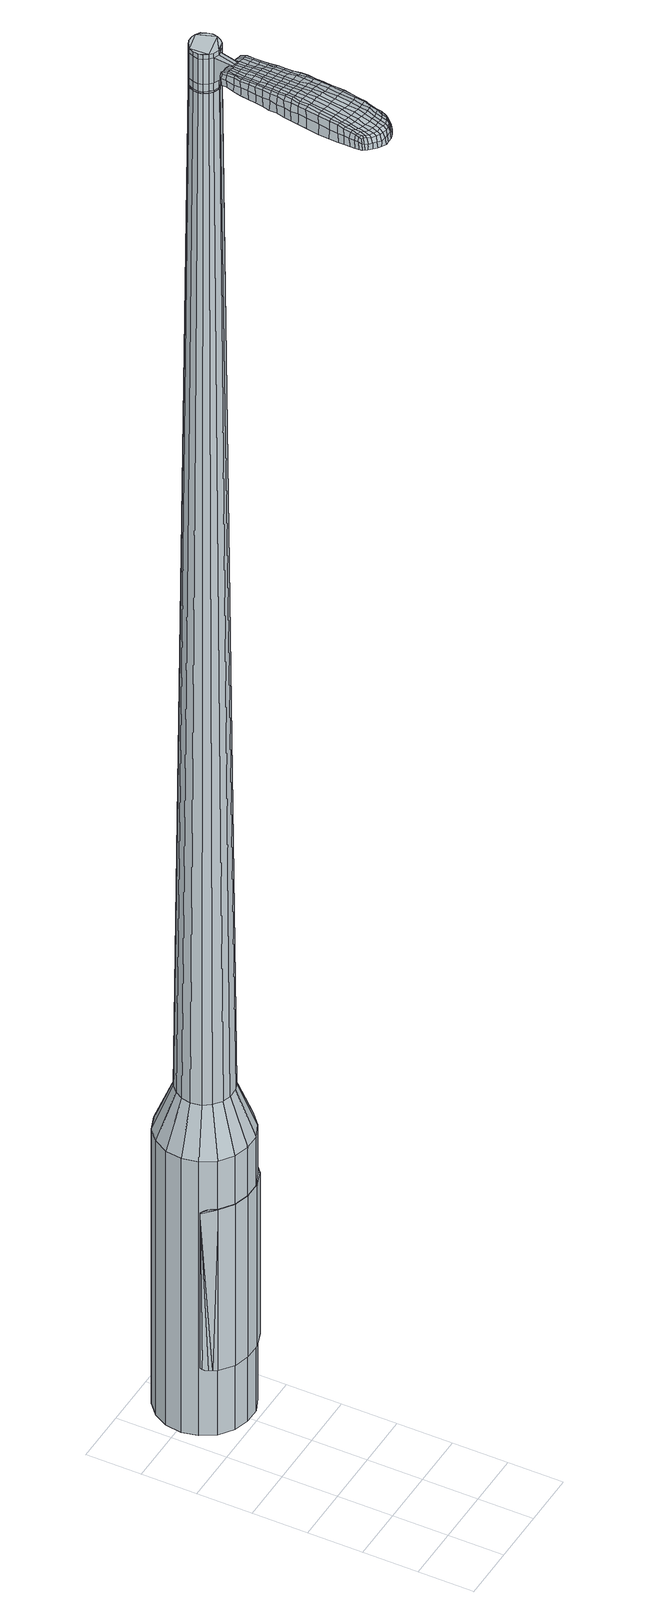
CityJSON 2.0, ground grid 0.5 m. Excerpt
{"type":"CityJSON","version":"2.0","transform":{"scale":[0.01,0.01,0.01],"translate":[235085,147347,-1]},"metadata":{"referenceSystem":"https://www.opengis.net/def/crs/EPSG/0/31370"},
"CityObjects":{
"object1":{"type":"GenericCityObject","attributes":{"cluster":365,"mean_distance_to_centroid":0.27,"new_centroid_x":235085.51,"new_centroid_y":147349.5,"mean_distance_to_camera":7.46,"H1":16.71,"H2":20.94,"Z_final":114.01,"cluster2":34,"proj_x":235080.31,"proj_y":147348.75,"id_line":86092,"bearing_l":351.8,"distance":5.25,"orientation":"right","G_obj":261.8},"geometry":[{"type":"MultiSurface","lod":"2","boundaries":[[[0,1,2,3]],[[1,4,5,2]],[[4,6,7,5]],[[6,8,9,7]],[[8,10,11,9]],[[10,12,13,11]],[[12,14,15,13]],[[14,16,17,15]],[[16,18,19,17]],[[18,20,21,19]],[[20,22,23,21]],[[22,24,25,23]],[[24,26,27,25]],[[26,28,29,27]],[[28,30,31,29]],[[30,32,33,31]],[[32,34,35,33]],[[34,0,3,35]],[[36,37,38,39]],[[38,40,41,42]],[[41,43,42]],[[42,44,45,46]],[[45,47,46]],[[46,48,49,50]],[[49,51,50]],[[42,46,50,38]],[[50,52,39,38]],[[53,36,39]],[[2,5,7,35]],[[7,9,11,15]],[[11,13,15]],[[15,17,19,23]],[[19,21,23]],[[23,25,27,31]],[[27,29,31]],[[15,23,31,7]],[[31,33,35,7]],[[3,2,35]],[[1,0,54,55]],[[0,34,56,54]],[[34,32,57,56]],[[32,30,58,57]],[[30,28,59,58]],[[28,26,60,59]],[[26,24,61,60]],[[24,22,62,61]],[[22,20,63,62]],[[20,18,64,63]],[[18,16,65,64]],[[16,14,66,65]],[[14,12,67,66]],[[12,10,68,67]],[[10,8,69,68]],[[8,6,70,69]],[[6,4,71,70]],[[4,1,55,71]],[[55,54,72,73]],[[54,56,74,72]],[[56,57,75,74]],[[57,58,76,75]],[[58,59,77,76]],[[59,60,78,77]],[[60,61,79,78]],[[61,62,80,79]],[[62,63,81,80]],[[63,64,82,81]],[[64,65,83,82]],[[65,66,84,83]],[[66,67,85,84]],[[67,68,86,85]],[[68,69,87,86]],[[69,70,88,87]],[[70,71,89,88]],[[71,55,73,89]],[[90,91,92,93]],[[74,94,91,90]],[[95,96,94,74]],[[97,98,96,95]],[[99,100,98,97]],[[101,102,100,99]],[[103,104,102,101]],[[105,106,104,103]],[[107,108,106,105]],[[109,110,108,107]],[[111,112,110,109]],[[84,113,112,111]],[[114,115,113,84]],[[86,116,115,114]],[[117,118,116,86]],[[119,120,118,117]],[[89,121,120,119]],[[93,92,121,89]],[[122,123,124,125]],[[126,122,125,127]],[[128,126,127,129]],[[130,128,129,131]],[[132,130,131,133]],[[134,132,133,135]],[[136,134,135,137]],[[138,136,137,139]],[[140,138,139,141]],[[142,140,141,143]],[[144,142,143,145]],[[146,144,145,147]],[[148,146,147,149]],[[150,148,149,151]],[[152,150,151,153]],[[154,152,153,155]],[[73,72,90,93]],[[72,74,90]],[[75,95,74]],[[75,76,97,95]],[[76,77,99,97]],[[77,78,101,99]],[[78,79,103,101]],[[79,80,105,103]],[[80,81,107,105]],[[81,82,109,107]],[[82,83,111,109]],[[83,84,111]],[[85,114,84]],[[85,86,114]],[[87,117,86]],[[87,88,119,117]],[[88,89,119]],[[73,93,89]],[[156,157,92,91]],[[157,121,92]],[[158,120,121]],[[158,159,118,120]],[[159,116,118]],[[160,115,116]],[[160,113,115]],[[161,112,113]],[[161,162,110,112]],[[162,163,108,110]],[[163,164,106,108]],[[164,165,104,106]],[[165,166,102,104]],[[166,167,100,102]],[[167,168,98,100]],[[168,169,96,98]],[[169,94,96]],[[156,91,94]],[[39,52,154,170]],[[157,156,171,155]],[[53,39,170,123]],[[156,94,124,171]],[[36,53,123,122]],[[94,169,125,124]],[[37,36,122,126]],[[169,168,127,125]],[[38,37,126,128]],[[168,167,129,127]],[[40,38,128,130]],[[167,166,131,129]],[[41,40,130,132]],[[166,165,133,131]],[[43,41,132,134]],[[165,164,135,133]],[[42,43,134,136]],[[164,163,137,135]],[[44,42,136,138]],[[163,162,139,137]],[[45,44,138,140]],[[162,161,141,139]],[[47,45,140,142]],[[161,113,143,141]],[[46,47,142,144]],[[113,160,145,143]],[[48,46,144,146]],[[160,116,147,145]],[[49,48,146,148]],[[116,159,149,147]],[[51,49,148,150]],[[159,158,151,149]],[[50,51,150,152]],[[158,121,153,151]],[[52,50,152,154]],[[121,157,155,153]],[[154,155,172,173]],[[155,171,174,172]],[[171,124,175,174]],[[124,123,176,175]],[[123,170,177,176]],[[170,154,173,177]],[[178,179,180,181]],[[182,178,181,183]],[[178,182,184,185]],[[179,178,185,186]],[[187,188,189,190]],[[191,187,190,192]],[[187,191,193,194]],[[188,187,194,195]],[[196,197,198,199]],[[200,196,199,201]],[[196,200,202,203]],[[197,196,203,204]],[[205,206,207,208]],[[209,205,208,210]],[[205,209,211,212]],[[206,205,212,213]],[[214,215,216,217]],[[218,214,217,219]],[[214,218,220,221]],[[215,214,221,222]],[[223,224,225,226]],[[227,223,226,228]],[[223,227,229,230]],[[224,223,230,231]],[[232,233,234,235]],[[224,232,235,225]],[[232,224,231,236]],[[233,232,236,237]],[[238,239,240,241]],[[233,238,241,234]],[[238,233,237,242]],[[239,238,242,243]],[[244,182,183,245]],[[239,244,245,240]],[[244,239,243,246]],[[182,244,246,184]],[[247,248,249,250]],[[251,247,250,252]],[[247,251,253,254]],[[248,247,254,255]],[[256,257,258,259]],[[248,256,259,249]],[[256,248,255,260]],[[257,256,260,261]],[[262,263,264,265]],[[257,262,265,258]],[[262,257,261,266]],[[263,262,266,267]],[[268,269,270,271]],[[263,268,271,264]],[[268,263,267,272]],[[269,268,272,273]],[[274,179,186,275]],[[269,274,275,270]],[[274,269,273,276]],[[179,274,276,180]],[[277,278,279,280]],[[281,277,280,282]],[[277,281,283,284]],[[278,277,284,285]],[[286,287,288,289]],[[278,286,289,279]],[[286,278,285,290]],[[287,286,290,291]],[[292,293,294,295]],[[287,292,295,288]],[[292,287,291,296]],[[293,292,296,297]],[[298,191,192,299]],[[293,298,299,294]],[[298,293,297,300]],[[191,298,300,193]],[[301,302,303,304]],[[305,301,304,306]],[[301,305,307,308]],[[302,301,308,309]],[[310,311,312,313]],[[302,310,313,303]],[[310,302,309,314]],[[311,310,314,315]],[[316,317,318,319]],[[311,316,319,312]],[[316,311,315,320]],[[317,316,320,321]],[[322,323,324,325]],[[317,322,325,318]],[[322,317,321,326]],[[323,322,326,327]],[[328,188,195,329]],[[323,328,329,324]],[[328,323,327,330]],[[188,328,330,189]],[[331,217,216,332]],[[333,331,332,334]],[[331,333,335,336]],[[217,331,336,219]],[[337,333,334,338]],[[339,337,338,340]],[[337,339,341,342]],[[333,337,342,335]],[[343,339,340,344]],[[345,343,344,346]],[[343,345,347,348]],[[339,343,348,341]],[[349,345,346,350]],[[351,349,350,352]],[[349,351,353,354]],[[345,349,354,347]],[[355,351,352,356]],[[206,355,356,207]],[[355,206,213,357]],[[351,355,357,353]],[[358,359,204,203]],[[360,358,203,202]],[[358,360,361,362]],[[359,358,362,363]],[[364,365,363,362]],[[366,364,362,361]],[[364,366,367,368]],[[365,364,368,369]],[[370,371,369,368]],[[372,370,368,367]],[[370,372,373,374]],[[371,370,374,375]],[[376,377,375,374]],[[378,376,374,373]],[[376,378,211,209]],[[377,376,209,210]],[[379,380,381,382]],[[281,379,382,283]],[[379,281,282,383]],[[380,379,383,384]],[[385,200,201,386]],[[380,385,386,381]],[[385,380,384,387]],[[200,385,387,202]],[[388,389,390,391]],[[227,388,391,229]],[[388,227,228,392]],[[389,388,392,393]],[[394,395,396,397]],[[389,394,397,390]],[[394,389,393,398]],[[395,394,398,399]],[[400,197,204,401]],[[395,400,401,396]],[[400,395,399,402]],[[197,400,402,198]],[[403,404,405,406]],[[185,403,406,186]],[[403,185,184,407]],[[404,403,407,408]],[[409,410,411,412]],[[404,409,412,405]],[[409,404,408,413]],[[410,409,413,414]],[[415,208,207,416]],[[410,415,416,411]],[[415,410,414,417]],[[208,415,417,210]],[[418,419,420,421]],[[190,418,421,192]],[[418,190,189,422]],[[419,418,422,423]],[[424,212,211,425]],[[419,424,425,420]],[[424,419,423,426]],[[212,424,426,213]],[[427,428,429,430]],[[305,427,430,307]],[[427,305,306,431]],[[428,427,431,432]],[[433,218,219,434]],[[428,433,434,429]],[[433,428,432,435]],[[218,433,435,220]],[[436,437,438,439]],[[251,436,439,253]],[[436,251,252,440]],[[437,436,440,441]],[[442,443,444,445]],[[437,442,445,438]],[[442,437,441,446]],[[443,442,446,447]],[[448,215,222,449]],[[443,448,449,444]],[[448,443,447,450]],[[215,448,450,216]],[[451,452,441,440]],[[250,451,440,252]],[[451,250,249,453]],[[452,451,453,454]],[[455,456,447,446]],[[452,455,446,441]],[[455,452,454,457]],[[456,455,457,458]],[[459,332,216,450]],[[456,459,450,447]],[[459,456,458,460]],[[332,459,460,334]],[[461,462,463,464]],[[308,461,464,309]],[[461,308,307,430]],[[462,461,430,429]],[[465,336,335,466]],[[462,465,466,463]],[[465,462,429,434]],[[336,465,434,219]],[[467,468,454,453]],[[259,467,453,249]],[[467,259,258,469]],[[468,467,469,470]],[[471,472,458,457]],[[468,471,457,454]],[[471,468,470,473]],[[472,471,473,474]],[[475,338,334,460]],[[472,475,460,458]],[[475,472,474,476]],[[338,475,476,340]],[[477,478,479,480]],[[314,477,480,315]],[[477,314,309,464]],[[478,477,464,463]],[[481,342,341,482]],[[478,481,482,479]],[[481,478,463,466]],[[342,481,466,335]],[[483,484,470,469]],[[265,483,469,258]],[[483,265,264,485]],[[484,483,485,486]],[[487,488,474,473]],[[484,487,473,470]],[[487,484,486,489]],[[488,487,489,490]],[[491,344,340,476]],[[488,491,476,474]],[[491,488,490,492]],[[344,491,492,346]],[[493,494,495,496]],[[320,493,496,321]],[[493,320,315,480]],[[494,493,480,479]],[[497,348,347,498]],[[494,497,498,495]],[[497,494,479,482]],[[348,497,482,341]],[[499,500,486,485]],[[271,499,485,264]],[[499,271,270,501]],[[500,499,501,502]],[[503,504,490,489]],[[500,503,489,486]],[[503,500,502,505]],[[504,503,505,506]],[[507,350,346,492]],[[504,507,492,490]],[[507,504,506,508]],[[350,507,508,352]],[[509,510,511,512]],[[326,509,512,327]],[[509,326,321,496]],[[510,509,496,495]],[[513,354,353,514]],[[510,513,514,511]],[[513,510,495,498]],[[354,513,498,347]],[[515,516,502,501]],[[275,515,501,270]],[[515,275,186,406]],[[516,515,406,405]],[[517,518,506,505]],[[516,517,505,502]],[[517,516,405,412]],[[518,517,412,411]],[[519,356,352,508]],[[518,519,508,506]],[[519,518,411,416]],[[356,519,416,207]],[[520,521,423,422]],[[330,520,422,189]],[[520,330,327,512]],[[521,520,512,511]],[[522,357,213,426]],[[521,522,426,423]],[[522,521,511,514]],[[357,522,514,353]],[[523,524,384,383]],[[280,523,383,282]],[[523,280,279,525]],[[524,523,525,526]],[[527,360,202,387]],[[524,527,387,384]],[[527,524,526,528]],[[360,527,528,361]],[[529,530,531,532]],[[230,529,532,231]],[[529,230,229,391]],[[530,529,391,390]],[[533,534,535,536]],[[530,533,536,531]],[[533,530,390,397]],[[534,533,397,396]],[[537,359,363,538]],[[534,537,538,535]],[[537,534,396,401]],[[359,537,401,204]],[[539,540,526,525]],[[289,539,525,279]],[[539,289,288,541]],[[540,539,541,542]],[[543,366,361,528]],[[540,543,528,526]],[[543,540,542,544]],[[366,543,544,367]],[[545,546,547,548]],[[236,545,548,237]],[[545,236,231,532]],[[546,545,532,531]],[[549,550,551,552]],[[546,549,552,547]],[[549,546,531,536]],[[550,549,536,535]],[[553,365,369,554]],[[550,553,554,551]],[[553,550,535,538]],[[365,553,538,363]],[[555,556,542,541]],[[295,555,541,288]],[[555,295,294,557]],[[556,555,557,558]],[[559,372,367,544]],[[556,559,544,542]],[[559,556,558,560]],[[372,559,560,373]],[[561,562,563,564]],[[242,561,564,243]],[[561,242,237,548]],[[562,561,548,547]],[[565,566,567,568]],[[562,565,568,563]],[[565,562,547,552]],[[566,565,552,551]],[[569,371,375,570]],[[566,569,570,567]],[[569,566,551,554]],[[371,569,554,369]],[[571,572,558,557]],[[299,571,557,294]],[[571,299,192,421]],[[572,571,421,420]],[[573,378,373,560]],[[572,573,560,558]],[[573,572,420,425]],[[378,573,425,211]],[[574,575,408,407]],[[246,574,407,184]],[[574,246,243,564]],[[575,574,564,563]],[[576,577,414,413]],[[575,576,413,408]],[[576,575,563,568]],[[577,576,568,567]],[[578,377,210,417]],[[577,578,417,414]],[[578,577,567,570]],[[377,578,570,375]],[[579,580,581,582]],[[582,581,583,584]],[[585,583,581,586]],[[586,581,580,587]],[[588,589,590,591]],[[591,590,592,593]],[[594,592,590,595]],[[595,590,589,596]],[[597,598,599,600]],[[600,599,601,602]],[[603,601,599,604]],[[604,599,598,605]],[[606,607,608,609]],[[609,608,610,611]],[[612,610,608,613]],[[613,608,607,614]],[[615,616,617,618]],[[618,617,619,620]],[[621,619,617,622]],[[622,617,616,623]],[[624,625,626,627]],[[627,626,628,629]],[[630,628,626,631]],[[631,626,625,632]],[[633,634,635,636]],[[636,635,625,624]],[[632,625,635,637]],[[637,635,634,638]],[[639,640,641,642]],[[642,641,634,633]],[[638,634,641,643]],[[643,641,640,644]],[[584,583,645,646]],[[646,645,640,639]],[[644,640,645,647]],[[647,645,583,585]],[[648,649,650,651]],[[651,650,652,653]],[[654,652,650,655]],[[655,650,649,656]],[[657,658,659,660]],[[660,659,649,648]],[[656,649,659,661]],[[661,659,658,662]],[[663,664,665,666]],[[666,665,658,657]],[[662,658,665,667]],[[667,665,664,668]],[[669,670,671,672]],[[672,671,664,663]],[[668,664,671,673]],[[673,671,670,674]],[[587,580,675,676]],[[676,675,670,669]],[[674,670,675,677]],[[677,675,580,579]],[[678,679,680,681]],[[681,680,682,683]],[[684,682,680,685]],[[685,680,679,686]],[[687,688,689,690]],[[690,689,679,678]],[[686,679,689,691]],[[691,689,688,692]],[[693,694,695,696]],[[696,695,688,687]],[[692,688,695,697]],[[697,695,694,698]],[[593,592,699,700]],[[700,699,694,693]],[[698,694,699,701]],[[701,699,592,594]],[[702,703,704,705]],[[705,704,706,707]],[[708,706,704,709]],[[709,704,703,710]],[[711,712,713,714]],[[714,713,703,702]],[[710,703,713,715]],[[715,713,712,716]],[[717,718,719,720]],[[720,719,712,711]],[[716,712,719,721]],[[721,719,718,722]],[[723,724,725,726]],[[726,725,718,717]],[[722,718,725,727]],[[727,725,724,728]],[[596,589,729,730]],[[730,729,724,723]],[[728,724,729,731]],[[731,729,589,588]],[[615,618,732,733]],[[733,732,734,735]],[[736,734,732,737]],[[737,732,618,620]],[[735,734,738,739]],[[739,738,740,741]],[[742,740,738,743]],[[743,738,734,736]],[[741,740,744,745]],[[745,744,746,747]],[[748,746,744,749]],[[749,744,740,742]],[[747,746,750,751]],[[751,750,752,753]],[[754,752,750,755]],[[755,750,746,748]],[[753,752,756,757]],[[757,756,607,606]],[[614,607,756,758]],[[758,756,752,754]],[[605,759,760,604]],[[604,760,761,603]],[[762,761,760,763]],[[763,760,759,764]],[[764,765,766,763]],[[763,766,767,762]],[[768,767,766,769]],[[769,766,765,770]],[[770,771,772,769]],[[769,772,773,768]],[[774,773,772,775]],[[775,772,771,776]],[[776,777,778,775]],[[775,778,779,774]],[[612,779,778,610]],[[610,778,777,611]],[[780,781,782,783]],[[783,782,682,684]],[[683,682,782,784]],[[784,782,781,785]],[[602,601,786,787]],[[787,786,781,780]],[[785,781,786,788]],[[788,786,601,603]],[[789,790,791,792]],[[792,791,628,630]],[[629,628,791,793]],[[793,791,790,794]],[[795,796,797,798]],[[798,797,790,789]],[[794,790,797,799]],[[799,797,796,800]],[[605,598,801,802]],[[802,801,796,795]],[[800,796,801,803]],[[803,801,598,597]],[[804,805,806,807]],[[807,806,586,587]],[[585,586,806,808]],[[808,806,805,809]],[[810,811,812,813]],[[813,812,805,804]],[[809,805,812,814]],[[814,812,811,815]],[[606,609,816,817]],[[817,816,811,810]],[[815,811,816,818]],[[818,816,609,611]],[[819,820,821,822]],[[822,821,591,593]],[[588,591,821,823]],[[823,821,820,824]],[[612,613,825,826]],[[826,825,820,819]],[[824,820,825,827]],[[827,825,613,614]],[[828,829,830,831]],[[831,830,706,708]],[[707,706,830,832]],[[832,830,829,833]],[[620,619,834,835]],[[835,834,829,828]],[[833,829,834,836]],[[836,834,619,621]],[[837,838,839,840]],[[840,839,652,654]],[[653,652,839,841]],[[841,839,838,842]],[[843,844,845,846]],[[846,845,838,837]],[[842,838,845,847]],[[847,845,844,848]],[[623,616,849,850]],[[850,849,844,843]],[[848,844,849,851]],[[851,849,616,615]],[[842,852,853,841]],[[841,853,651,653]],[[648,651,853,854]],[[854,853,852,855]],[[848,856,857,847]],[[847,857,852,842]],[[855,852,857,858]],[[858,857,856,859]],[[615,733,860,851]],[[851,860,856,848]],[[859,856,860,861]],[[861,860,733,735]],[[862,863,864,865]],[[865,864,709,710]],[[708,709,864,831]],[[831,864,863,828]],[[736,737,866,867]],[[867,866,863,862]],[[828,863,866,835]],[[835,866,737,620]],[[855,868,854]],[[854,868,660,648]],[[657,660,868,869]],[[869,868,870]],[[859,871,872,858]],[[858,872,868,855]],[[870,868,872,873]],[[873,872,871,874]],[[735,739,875,861]],[[861,875,871,859]],[[874,871,875,876]],[[876,875,739,741]],[[877,878,879,880]],[[880,879,715,716]],[[710,715,879,865]],[[865,879,878,862]],[[742,743,881,882]],[[882,881,878,877]],[[862,878,881,867]],[[867,881,743,736]],[[870,883,884,869]],[[869,884,666,657]],[[663,666,884,885]],[[885,884,883,886]],[[874,887,888,873]],[[873,888,883,870]],[[886,883,888,889]],[[889,888,887,890]],[[741,745,891,876]],[[876,891,887,874]],[[890,887,891,892]],[[892,891,745,747]],[[893,894,895,896]],[[896,895,721,722]],[[716,721,895,880]],[[880,895,894,877]],[[748,749,897,898]],[[898,897,894,893]],[[877,894,897,882]],[[882,897,749,742]],[[886,899,900,885]],[[885,900,672,663]],[[669,672,900,901]],[[901,900,899,902]],[[890,903,904,889]],[[889,904,899,886]],[[902,899,904,905]],[[905,904,903,906]],[[747,751,907,892]],[[892,907,903,890]],[[906,903,907,908]],[[908,907,751,753]],[[909,910,911,912]],[[912,911,727,728]],[[722,727,911,896]],[[896,911,910,893]],[[754,755,913,914]],[[914,913,910,909]],[[893,910,913,898]],[[898,913,755,748]],[[902,915,916,901]],[[901,916,676,669]],[[587,676,916,807]],[[807,916,915,804]],[[906,917,918,905]],[[905,918,915,902]],[[804,915,918,813]],[[813,918,917,810]],[[753,757,919,908]],[[908,919,917,906]],[[810,917,919,817]],[[817,919,757,606]],[[824,920,921,823]],[[823,921,731,588]],[[728,731,921,912]],[[912,921,920,909]],[[614,758,922,827]],[[827,922,920,824]],[[909,920,922,914]],[[914,922,758,754]],[[785,923,924,784]],[[784,924,681,683]],[[678,681,924,925]],[[925,924,923,926]],[[603,761,927,788]],[[788,927,923,785]],[[926,923,927,928]],[[928,927,761,762]],[[929,930,931,932]],[[932,931,631,632]],[[630,631,931,792]],[[792,931,930,789]],[[933,934,935,936]],[[936,935,930,929]],[[789,930,935,798]],[[798,935,934,795]],[[764,759,937,938]],[[938,937,934,933]],[[795,934,937,802]],[[802,937,759,605]],[[926,939,940,925]],[[925,940,690,678]],[[687,690,940,941]],[[941,940,939,942]],[[762,767,943,928]],[[928,943,939,926]],[[942,939,943,944]],[[944,943,767,768]],[[945,946,947,948]],[[948,947,637,638]],[[632,637,947,932]],[[932,947,946,929]],[[949,950,951,952]],[[952,951,946,945]],[[929,946,951,936]],[[936,951,950,933]],[[770,765,953,954]],[[954,953,950,949]],[[933,950,953,938]],[[938,953,765,764]],[[942,955,956,941]],[[941,956,696,687]],[[693,696,956,957]],[[957,956,955,958]],[[768,773,959,944]],[[944,959,955,942]],[[958,955,959,960]],[[960,959,773,774]],[[961,962,963,964]],[[964,963,643,644]],[[638,643,963,948]],[[948,963,962,945]],[[965,966,967,968]],[[968,967,962,961]],[[945,962,967,952]],[[952,967,966,949]],[[776,771,969,970]],[[970,969,966,965]],[[949,966,969,954]],[[954,969,771,770]],[[958,971,972,957]],[[957,972,700,693]],[[593,700,972,822]],[[822,972,971,819]],[[774,779,973,960]],[[960,973,971,958]],[[819,971,973,826]],[[826,973,779,612]],[[809,974,975,808]],[[808,975,647,585]],[[644,647,975,964]],[[964,975,974,961]],[[815,976,977,814]],[[814,977,974,809]],[[961,974,977,968]],[[968,977,976,965]],[[611,777,978,818]],[[818,978,976,815]],[[965,976,978,970]],[[970,978,777,776]],[[579,582,181,180]],[[582,584,183,181]],[[594,595,194,193]],[[595,596,195,194]],[[597,600,199,198]],[[600,602,201,199]],[[621,622,221,220]],[[622,623,222,221]],[[624,627,226,225]],[[627,629,228,226]],[[633,636,235,234]],[[636,624,225,235]],[[639,642,241,240]],[[642,633,234,241]],[[584,646,245,183]],[[646,639,240,245]],[[654,655,254,253]],[[655,656,255,254]],[[656,661,260,255]],[[661,662,261,260]],[[662,667,266,261]],[[667,668,267,266]],[[668,673,272,267]],[[673,674,273,272]],[[674,677,276,273]],[[677,579,180,276]],[[684,685,284,283]],[[685,686,285,284]],[[686,691,290,285]],[[691,692,291,290]],[[692,697,296,291]],[[697,698,297,296]],[[698,701,300,297]],[[701,594,193,300]],[[702,705,304,303]],[[705,707,306,304]],[[711,714,313,312]],[[714,702,303,313]],[[717,720,319,318]],[[720,711,312,319]],[[723,726,325,324]],[[726,717,318,325]],[[596,730,329,195]],[[730,723,324,329]],[[780,783,382,381]],[[783,684,283,382]],[[602,787,386,201]],[[787,780,381,386]],[[629,793,392,228]],[[793,794,393,392]],[[794,799,398,393]],[[799,800,399,398]],[[800,803,402,399]],[[803,597,198,402]],[[707,832,431,306]],[[832,833,432,431]],[[833,836,435,432]],[[836,621,220,435]],[[837,840,439,438]],[[840,654,253,439]],[[843,846,445,444]],[[846,837,438,445]],[[623,850,449,222]],[[850,843,444,449]],[[979,980,981,982]],[[983,984,982,981]],[[985,986,987,988]],[[989,990,991,992]],[[980,993,994,981]],[[995,983,981,994]],[[996,985,988,997]],[[998,999,990,989]],[[993,1000,1001,994]],[[1001,1002,995,994]],[[1003,996,997,1004]],[[1005,999,998,1006]],[[1000,1007,1008,1001]],[[1008,1009,1002,1001]],[[1010,1003,1004,1011]],[[1012,1005,1006,1013]],[[1014,1015,1016,1017]],[[1018,1019,1015,1014]],[[1018,1020,1021,1019]],[[1020,1022,1023,1021]],[[1024,1025,1026,1027]],[[1028,1029,1025,1024]],[[1030,1031,1029,1028]],[[1032,1033,1031,1030]],[[1027,1016,1015,1024]],[[1024,1015,1019,1028]],[[1019,1021,1030,1028]],[[1021,1023,1032,1030]],[[988,987,984,983]],[[997,988,983,995]],[[1002,1004,997,995]],[[1009,1011,1004,1002]],[[989,992,986,985]],[[998,989,985,996]],[[1006,998,996,1003]],[[1013,1006,1003,1010]],[[990,1014,1017,991]],[[999,1018,1014,990]],[[1020,1018,999,1005]],[[1022,1020,1005,1012]],[[1034,1035,1036,1037]],[[1036,1038,1039,1040]],[[1036,1040,1041,1042]],[[1036,1042,1037]],[[1043,1034,1037,1044]],[[1045,1044,1037,1046]],[[1047,1046,1037]],[[1048,1036,1035,1049]],[[1050,1048,1049,1051]],[[1052,1050,1051,1053]],[[1054,1052,1053,1055]],[[1056,1054,1055,1057]],[[1057,1058,1059,1060]],[[1057,1060,1061,1062]],[[1057,1062,1063,1064]],[[1063,1065,1066,1067]],[[1063,1067,1068,1069]],[[1063,1069,1064]],[[1057,1064,1056]],[[1070,1071,1035,1034]],[[1072,1073,1038,1036]],[[1074,1075,1047,1037]],[[1071,1076,1049,1035]],[[1077,1072,1036,1048]],[[1076,1078,1051,1049]],[[1079,1077,1048,1050]],[[1078,1080,1053,1051]],[[1081,1079,1050,1052]],[[1080,1082,1055,1053]],[[1083,1081,1052,1054]],[[1082,1084,1057,1055]],[[1085,1083,1054,1056]],[[1084,1086,1058,1057]],[[1087,1088,1065,1063]],[[1089,1085,1056,1064]],[[1059,1058,1086,1090]],[[1060,1059,1090,1091]],[[1061,1060,1091,1092]],[[1062,1061,1092,1093]],[[1063,1062,1093,1087]],[[1094,1070,1034,1043]],[[1095,1094,1043,1044]],[[1096,1095,1044,1045]],[[1097,1096,1045,1046]],[[1075,1097,1046,1047]],[[1039,1038,1073,1098]],[[1066,1065,1088,1099]],[[1040,1039,1098,1100]],[[1041,1040,1100,1101]],[[1042,1041,1101,1102]],[[1037,1042,1102,1074]],[[1067,1066,1099,1103]],[[1068,1067,1103,1104]],[[1069,1068,1104,1105]],[[1064,1069,1105,1089]]]}]}
},
"vertices":[
[47,206,384],[33,210,384],[33,210,96],[47,206,96],[21,219,384],[21,219,96],[13,232,384],[13,232,96],[10,246,384],[10,246,96],[12,261,384],[12,261,96],[19,274,384],[19,274,96],[30,284,384],[30,284,96],[44,289,384],[44,289,96],[59,290,384],[59,290,96],[73,285,384],[73,285,96],[84,276,384],[84,276,96],[92,263,384],[92,263,96],[95,249,384],[95,249,96],[93,234,384],[93,234,96],[86,222,384],[86,222,96],[75,212,384],[75,212,96],[61,206,384],[61,206,96],[60,236,1524],[63,239,1524],[65,243,1524],[51,234,1524],[66,248,1524],[65,253,1524],[59,260,1524],[63,257,1524],[55,261,1524],[50,261,1524],[42,256,1524],[46,259,1524],[40,252,1524],[39,247,1524],[43,239,1524],[40,243,1524],[46,236,1524],[55,235,1524],[49,223,429],[41,225,429],[58,223,429],[66,226,429],[72,232,429],[77,240,429],[78,248,429],[76,257,429],[71,264,429],[65,270,429],[56,273,429],[47,272,429],[39,269,429],[33,263,429],[29,256,429],[27,247,429],[29,238,429],[34,231,429],[51,234,1483],[46,236,1483],[55,235,1483],[60,236,1483],[63,239,1483],[65,243,1483],[66,248,1483],[65,253,1483],[63,257,1483],[59,260,1483],[55,261,1483],[50,261,1483],[46,259,1483],[42,256,1483],[40,252,1483],[39,247,1483],[40,243,1483],[43,239,1483],[51,235,1483],[51,235,1485],[47,236,1485],[47,236,1483],[55,235,1485],[59,237,1483],[59,237,1485],[63,240,1483],[63,240,1485],[65,244,1483],[65,244,1485],[65,248,1483],[65,248,1485],[65,252,1483],[65,252,1485],[62,256,1483],[62,256,1485],[59,259,1483],[59,259,1485],[54,260,1483],[54,260,1485],[50,260,1483],[50,260,1485],[46,259,1485],[43,256,1483],[43,256,1485],[40,252,1485],[40,247,1483],[40,247,1485],[41,243,1483],[41,243,1485],[43,239,1485],[60,236,1519],[55,235,1519],[55,235,1493],[60,236,1493],[63,239,1519],[63,239,1493],[65,243,1519],[65,243,1493],[66,248,1519],[66,248,1493],[65,253,1519],[65,253,1493],[63,257,1519],[63,257,1493],[59,260,1519],[59,260,1493],[55,261,1519],[55,261,1493],[50,261,1519],[50,261,1493],[46,259,1519],[46,259,1493],[42,256,1519],[42,256,1493],[40,252,1519],[40,252,1493],[39,247,1519],[39,247,1493],[40,243,1519],[40,243,1493],[43,239,1519],[43,239,1493],[46,236,1519],[46,236,1493],[51,234,1485],[46,236,1485],[40,243,1485],[39,247,1485],[42,256,1485],[50,261,1485],[55,261,1485],[59,260,1485],[63,257,1485],[65,253,1485],[66,248,1485],[65,243,1485],[63,239,1485],[60,236,1485],[51,234,1519],[51,234,1493],[45,216,1513],[45,216,1518],[48,216,1513],[51,215,1513],[51,215,1518],[48,216,1518],[18,145,1519],[19,152,1518],[18,151,1509],[16,144,1510],[17,137,1519],[15,136,1510],[18,138,1526],[20,146,1525],[21,153,1525],[56,140,1519],[57,147,1518],[56,148,1525],[55,141,1525],[55,131,1519],[54,132,1526],[57,129,1510],[58,138,1510],[58,145,1509],[28,70,1519],[25,70,1519],[25,69,1513],[28,69,1513],[33,70,1519],[33,69,1513],[33,72,1524],[29,71,1524],[25,72,1524],[39,143,1530],[40,150,1529],[37,151,1529],[36,143,1530],[38,134,1531],[34,134,1531],[41,133,1530],[43,142,1530],[44,150,1529],[50,223,1512],[48,223,1512],[47,222,1517],[50,222,1517],[53,222,1512],[53,221,1517],[53,221,1506],[50,222,1506],[47,222,1506],[11,87,1519],[11,90,1519],[10,89,1512],[10,86,1512],[11,84,1518],[10,83,1512],[12,85,1522],[12,87,1523],[12,90,1524],[11,95,1519],[12,100,1519],[10,99,1512],[10,94,1512],[13,95,1524],[13,101,1525],[12,106,1519],[13,114,1519],[11,113,1511],[11,105,1511],[14,107,1526],[15,115,1526],[15,125,1519],[13,124,1510],[16,126,1526],[33,218,1513],[31,210,1513],[33,211,1518],[34,218,1517],[34,223,1512],[35,222,1516],[33,222,1506],[32,217,1507],[30,210,1507],[30,203,1514],[28,196,1515],[30,196,1520],[31,204,1519],[28,202,1507],[27,195,1507],[27,188,1515],[25,181,1516],[27,182,1522],[28,189,1521],[25,187,1508],[24,180,1508],[24,174,1517],[22,167,1517],[24,167,1524],[25,174,1523],[22,173,1508],[21,166,1509],[21,159,1518],[22,160,1524],[19,158,1509],[46,81,1519],[47,84,1519],[46,84,1524],[45,81,1523],[45,78,1518],[45,79,1522],[46,77,1512],[47,80,1512],[48,83,1512],[48,89,1519],[50,94,1519],[48,95,1525],[47,89,1524],[50,87,1512],[51,93,1512],[51,100,1519],[52,108,1519],[51,109,1526],[50,101,1526],[52,99,1511],[53,106,1511],[54,119,1519],[52,120,1526],[55,118,1510],[63,213,1513],[62,206,1513],[63,205,1507],[64,212,1507],[63,219,1512],[64,218,1506],[62,218,1516],[62,214,1517],[61,207,1518],[62,198,1514],[61,191,1515],[62,189,1507],[63,197,1507],[60,199,1519],[60,192,1520],[60,183,1515],[60,176,1516],[61,174,1508],[61,182,1508],[59,184,1521],[58,177,1522],[59,168,1517],[58,161,1517],[60,160,1509],[60,167,1508],[58,170,1523],[57,162,1524],[58,154,1518],[59,152,1509],[56,155,1524],[49,216,1519],[47,217,1519],[48,209,1520],[46,209,1520],[51,208,1520],[52,216,1519],[47,201,1522],[44,202,1522],[46,194,1523],[43,195,1523],[49,194,1523],[50,201,1521],[45,187,1524],[42,187,1524],[44,179,1525],[41,180,1525],[47,179,1525],[48,186,1524],[43,172,1526],[40,172,1526],[42,165,1527],[39,165,1527],[45,164,1527],[46,172,1526],[41,157,1528],[38,158,1528],[44,157,1528],[29,74,1527],[25,75,1527],[33,74,1526],[34,79,1527],[30,79,1528],[26,79,1528],[31,85,1529],[27,85,1529],[35,85,1528],[36,92,1530],[32,92,1530],[28,93,1530],[33,99,1531],[29,100,1531],[37,99,1530],[38,108,1531],[34,108,1531],[30,109,1531],[36,121,1531],[32,122,1531],[40,121,1531],[44,76,1518],[42,74,1519],[42,73,1513],[45,75,1513],[44,78,1523],[41,76,1523],[37,72,1519],[38,71,1513],[37,73,1524],[12,82,1518],[13,79,1518],[14,81,1523],[13,83,1523],[11,81,1513],[12,79,1513],[15,76,1519],[18,74,1519],[19,75,1524],[16,78,1523],[15,76,1513],[18,73,1513],[21,71,1519],[22,73,1524],[21,71,1513],[21,146,1528],[23,146,1528],[25,153,1528],[23,153,1527],[20,138,1528],[22,137,1529],[26,145,1529],[29,144,1530],[30,152,1529],[27,152,1528],[24,136,1529],[28,136,1530],[32,144,1530],[34,151,1529],[31,135,1531],[53,141,1528],[51,141,1529],[50,133,1529],[52,133,1528],[54,148,1527],[52,149,1528],[47,142,1529],[46,133,1530],[48,149,1528],[62,221,1512],[60,221,1512],[59,220,1517],[61,220,1517],[63,220,1506],[61,220,1506],[57,222,1512],[56,221,1517],[57,221,1506],[36,225,1512],[37,225,1512],[36,224,1506],[35,224,1506],[36,224,1517],[38,223,1517],[40,224,1512],[42,224,1512],[42,223,1506],[39,224,1506],[40,223,1517],[42,223,1517],[45,224,1512],[45,223,1506],[45,222,1517],[35,218,1519],[37,218,1519],[34,211,1520],[35,211,1520],[39,218,1519],[42,217,1519],[38,210,1520],[40,210,1520],[44,217,1519],[43,210,1520],[61,214,1519],[59,215,1519],[58,207,1520],[60,207,1520],[56,215,1519],[55,208,1520],[32,204,1521],[34,203,1521],[31,196,1522],[33,196,1522],[36,203,1521],[39,203,1521],[35,196,1522],[38,195,1523],[42,202,1522],[41,195,1523],[59,200,1521],[57,200,1521],[56,193,1522],[58,192,1522],[54,200,1521],[53,193,1522],[30,189,1523],[31,189,1523],[28,182,1524],[30,181,1524],[34,188,1523],[37,188,1524],[33,181,1525],[35,181,1525],[39,188,1524],[38,180,1525],[58,185,1523],[56,185,1523],[55,178,1524],[57,177,1524],[52,186,1524],[51,178,1525],[27,174,1525],[29,174,1525],[25,167,1526],[27,167,1526],[31,174,1526],[34,173,1526],[30,167,1527],[33,166,1527],[37,173,1526],[36,166,1527],[56,170,1525],[54,170,1525],[53,163,1526],[56,163,1526],[50,171,1526],[50,164,1527],[24,160,1527],[26,160,1527],[29,159,1527],[32,159,1528],[35,158,1528],[55,156,1527],[53,156,1527],[49,156,1528],[44,80,1525],[42,78,1525],[45,84,1526],[42,82,1526],[38,76,1526],[38,80,1527],[13,85,1525],[14,83,1525],[15,87,1526],[13,89,1525],[16,80,1525],[19,78,1526],[19,82,1527],[17,84,1526],[22,76,1526],[23,80,1527],[46,89,1526],[44,87,1527],[47,95,1527],[45,94,1528],[39,86,1528],[41,93,1529],[14,94,1526],[15,92,1527],[16,98,1528],[14,100,1527],[17,90,1527],[20,88,1528],[21,95,1529],[18,97,1528],[23,87,1528],[24,94,1530],[48,101,1528],[46,100,1529],[49,109,1528],[47,109,1529],[42,100,1529],[43,108,1530],[15,106,1528],[17,105,1528],[18,113,1529],[16,114,1528],[19,103,1529],[22,102,1530],[23,111,1530],[20,112,1530],[25,101,1530],[27,110,1531],[51,121,1529],[49,121,1529],[44,121,1530],[18,126,1528],[20,125,1529],[22,124,1530],[26,123,1530],[29,122,1531],[20,151,1509],[21,152,1518],[20,145,1518],[18,144,1509],[19,137,1519],[17,135,1510],[20,137,1525],[22,146,1525],[23,153,1525],[54,148,1525],[55,147,1518],[54,140,1518],[53,141,1525],[53,131,1519],[52,132,1525],[55,130,1510],[56,138,1509],[56,145,1509],[25,71,1513],[25,72,1519],[29,72,1519],[28,71,1513],[32,72,1519],[32,71,1513],[32,74,1524],[29,73,1524],[26,74,1524],[37,150,1528],[40,150,1528],[39,142,1529],[36,143,1529],[38,134,1529],[34,134,1529],[41,133,1529],[42,142,1529],[43,149,1528],[47,220,1516],[47,221,1512],[50,221,1512],[50,220,1516],[53,220,1512],[52,219,1516],[53,219,1506],[50,220,1506],[47,220,1506],[12,89,1512],[13,90,1519],[13,87,1518],[12,86,1512],[13,85,1518],[12,84,1512],[14,85,1522],[14,87,1523],[14,90,1523],[12,99,1512],[14,100,1519],[13,95,1519],[12,94,1512],[15,95,1524],[15,101,1525],[13,113,1511],[15,114,1519],[14,106,1519],[13,105,1511],[16,107,1525],[17,114,1526],[17,125,1519],[15,124,1510],[18,126,1526],[34,210,1518],[33,210,1513],[35,217,1513],[36,218,1517],[36,222,1512],[37,221,1515],[35,221,1506],[34,216,1506],[32,209,1507],[31,196,1520],[30,195,1514],[32,202,1514],[33,203,1519],[30,202,1507],[29,194,1507],[29,181,1522],[27,181,1516],[29,188,1515],[30,188,1521],[27,187,1508],[26,180,1508],[26,167,1523],[24,166,1517],[26,173,1516],[27,174,1522],[24,172,1508],[23,165,1508],[23,159,1517],[24,160,1524],[21,158,1509],[44,85,1523],[45,84,1519],[44,81,1518],[43,82,1523],[44,79,1518],[43,80,1522],[45,78,1512],[46,80,1512],[46,83,1512],[47,95,1525],[48,95,1519],[46,89,1519],[45,90,1524],[48,88,1512],[49,93,1512],[49,109,1526],[50,108,1519],[49,100,1519],[48,101,1525],[50,99,1511],[51,107,1511],[52,120,1519],[50,121,1526],[53,118,1510],[61,205,1507],[60,206,1513],[61,213,1513],[62,212,1506],[61,218,1512],[62,217,1506],[60,218,1515],[60,214,1517],[59,207,1518],[60,190,1507],[59,191,1514],[60,198,1514],[61,197,1507],[58,199,1519],[58,192,1520],[59,175,1508],[58,176,1516],[58,183,1515],[59,182,1508],[57,184,1521],[56,177,1522],[58,160,1508],[56,161,1517],[57,169,1516],[58,167,1508],[56,170,1522],[55,162,1523],[56,154,1517],[57,153,1509],[54,155,1524],[49,215,1518],[47,216,1518],[48,208,1519],[46,209,1519],[51,208,1519],[52,215,1518],[47,201,1520],[44,201,1520],[46,194,1521],[43,194,1521],[49,193,1521],[50,200,1520],[45,186,1523],[42,187,1523],[44,179,1524],[41,179,1524],[47,178,1524],[48,186,1523],[43,171,1525],[40,172,1525],[42,164,1526],[39,165,1526],[45,164,1526],[46,171,1525],[41,157,1527],[38,157,1527],[44,156,1527],[26,76,1526],[29,75,1526],[33,76,1525],[33,80,1526],[30,79,1526],[26,80,1526],[27,86,1528],[31,86,1528],[34,86,1527],[35,93,1528],[32,93,1529],[28,93,1529],[29,100,1530],[33,100,1530],[36,100,1529],[38,108,1530],[34,108,1530],[31,109,1530],[32,121,1530],[36,121,1530],[39,121,1530],[41,75,1513],[41,76,1518],[43,78,1518],[44,77,1512],[42,79,1523],[40,78,1523],[37,74,1519],[37,73,1513],[36,75,1523],[16,82,1523],[15,81,1518],[14,83,1518],[15,84,1523],[13,82,1512],[14,80,1512],[20,77,1523],[19,75,1519],[17,78,1519],[17,79,1523],[16,77,1513],[19,75,1513],[22,73,1519],[22,75,1524],[22,73,1513],[25,152,1527],[24,145,1527],[23,146,1527],[24,153,1526],[21,137,1527],[22,137,1528],[31,151,1528],[29,144,1528],[26,145,1528],[28,152,1527],[25,136,1528],[28,135,1529],[33,143,1529],[34,151,1528],[31,135,1529],[49,133,1528],[50,141,1527],[52,141,1527],[51,133,1527],[53,148,1526],[51,148,1527],[47,142,1528],[45,133,1528],[47,149,1527],[59,218,1516],[60,219,1512],[61,219,1512],[60,218,1516],[62,218,1506],[60,218,1506],[56,220,1512],[56,219,1516],[57,219,1506],[36,222,1506],[37,222,1512],[36,223,1512],[35,222,1506],[37,222,1516],[37,221,1516],[41,221,1506],[42,222,1512],[39,222,1512],[39,221,1506],[40,221,1516],[42,221,1516],[45,221,1512],[44,220,1506],[45,220,1516],[37,217,1518],[36,217,1518],[35,210,1519],[36,210,1519],[42,216,1518],[39,217,1518],[38,210,1519],[40,209,1519],[44,216,1518],[43,209,1519],[58,207,1519],[58,214,1518],[59,214,1518],[59,207,1519],[55,214,1518],[54,207,1519],[34,203,1520],[32,196,1521],[33,195,1521],[39,202,1520],[37,202,1520],[35,195,1521],[38,195,1521],[42,202,1520],[41,194,1521],[56,192,1521],[57,199,1520],[58,199,1520],[57,192,1521],[54,200,1520],[53,193,1521],[32,188,1522],[31,188,1522],[29,181,1523],[30,181,1523],[37,187,1522],[34,188,1522],[33,181,1523],[36,180,1524],[39,187,1523],[38,180,1524],[54,177,1523],[55,185,1522],[56,184,1522],[56,177,1523],[52,185,1522],[51,178,1523],[29,174,1524],[28,174,1524],[27,167,1525],[28,166,1525],[34,173,1525],[31,173,1524],[30,166,1525],[33,166,1526],[37,172,1525],[36,165,1526],[53,163,1525],[54,170,1524],[55,170,1524],[54,163,1525],[50,170,1524],[49,163,1525],[26,159,1526],[25,160,1526],[32,158,1527],[29,159,1526],[35,158,1527],[52,155,1526],[53,155,1526],[48,156,1526],[41,80,1524],[43,81,1524],[43,84,1525],[42,83,1525],[37,77,1525],[38,81,1525],[16,87,1525],[16,84,1524],[15,86,1524],[15,89,1525],[20,83,1526],[20,79,1525],[18,81,1524],[18,85,1525],[23,77,1525],[23,81,1526],[43,88,1526],[44,89,1526],[46,95,1526],[44,94,1527],[39,87,1526],[40,93,1527],[17,99,1527],[16,93,1526],[15,94,1526],[16,100,1526],[22,95,1528],[21,89,1527],[18,91,1526],[19,97,1527],[24,87,1527],[25,94,1528],[45,101,1527],[47,101,1527],[48,109,1527],[46,109,1528],[41,100,1528],[42,108,1529],[19,113,1528],[18,105,1527],[16,106,1527],[18,114,1527],[24,111,1529],[23,102,1529],[20,104,1528],[21,112,1528],[26,101,1529],[27,110,1530],[48,121,1528],[50,121,1528],[44,121,1529],[20,125,1528],[19,126,1528],[26,123,1529],[23,124,1529],[29,122,1530],[35,222,1508],[42,221,1508],[36,189,1509],[28,190,1509],[32,168,1510],[24,169,1510],[26,129,1512],[17,130,1512],[19,148,1511],[28,146,1511],[23,111,1513],[22,97,1514],[13,99,1514],[14,112,1513],[48,220,1508],[44,188,1509],[41,166,1510],[35,127,1512],[38,145,1511],[32,109,1513],[30,96,1514],[55,219,1508],[51,187,1509],[49,165,1510],[44,126,1512],[47,144,1511],[39,95,1514],[42,108,1513],[62,218,1508],[59,185,1509],[58,164,1510],[53,125,1512],[56,142,1511],[48,94,1514],[51,107,1513],[20,84,1514],[21,79,1514],[14,80,1514],[12,85,1514],[29,83,1514],[28,78,1514],[37,82,1514],[35,77,1514],[45,80,1514],[42,76,1514],[23,74,1515],[26,70,1515],[25,71,1515],[19,75,1515],[27,73,1515],[27,70,1515],[32,73,1515],[28,70,1515],[36,72,1515],[29,70,1515],[88,224,334],[86,220,334],[86,220,165],[93,232,171],[88,224,165],[90,227,165],[92,229,166],[93,231,167],[93,232,169],[90,227,334],[92,229,333],[93,231,332],[93,232,331],[93,232,328],[75,210,165],[75,210,334],[61,205,165],[61,205,334],[46,205,165],[46,205,334],[32,209,165],[32,209,334],[20,218,165],[20,218,334],[18,222,334],[16,225,334],[14,227,333],[13,229,332],[12,230,331],[12,230,328],[18,222,165],[12,230,171],[12,230,169],[13,229,167],[14,227,166],[16,225,165],[86,225,334],[84,221,334],[84,221,165],[86,225,165],[91,234,171],[91,234,328],[74,213,334],[74,213,165],[61,208,334],[61,208,165],[47,207,334],[47,207,165],[33,212,334],[33,212,165],[22,220,334],[22,220,165],[20,223,334],[15,232,328],[15,232,171],[20,223,165],[18,226,334],[17,229,333],[16,230,332],[15,232,331],[88,228,334],[89,231,333],[90,232,332],[91,233,331],[88,228,165],[15,232,169],[89,231,166],[90,232,167],[91,233,169],[16,230,167],[17,229,166],[18,226,165]
]}
